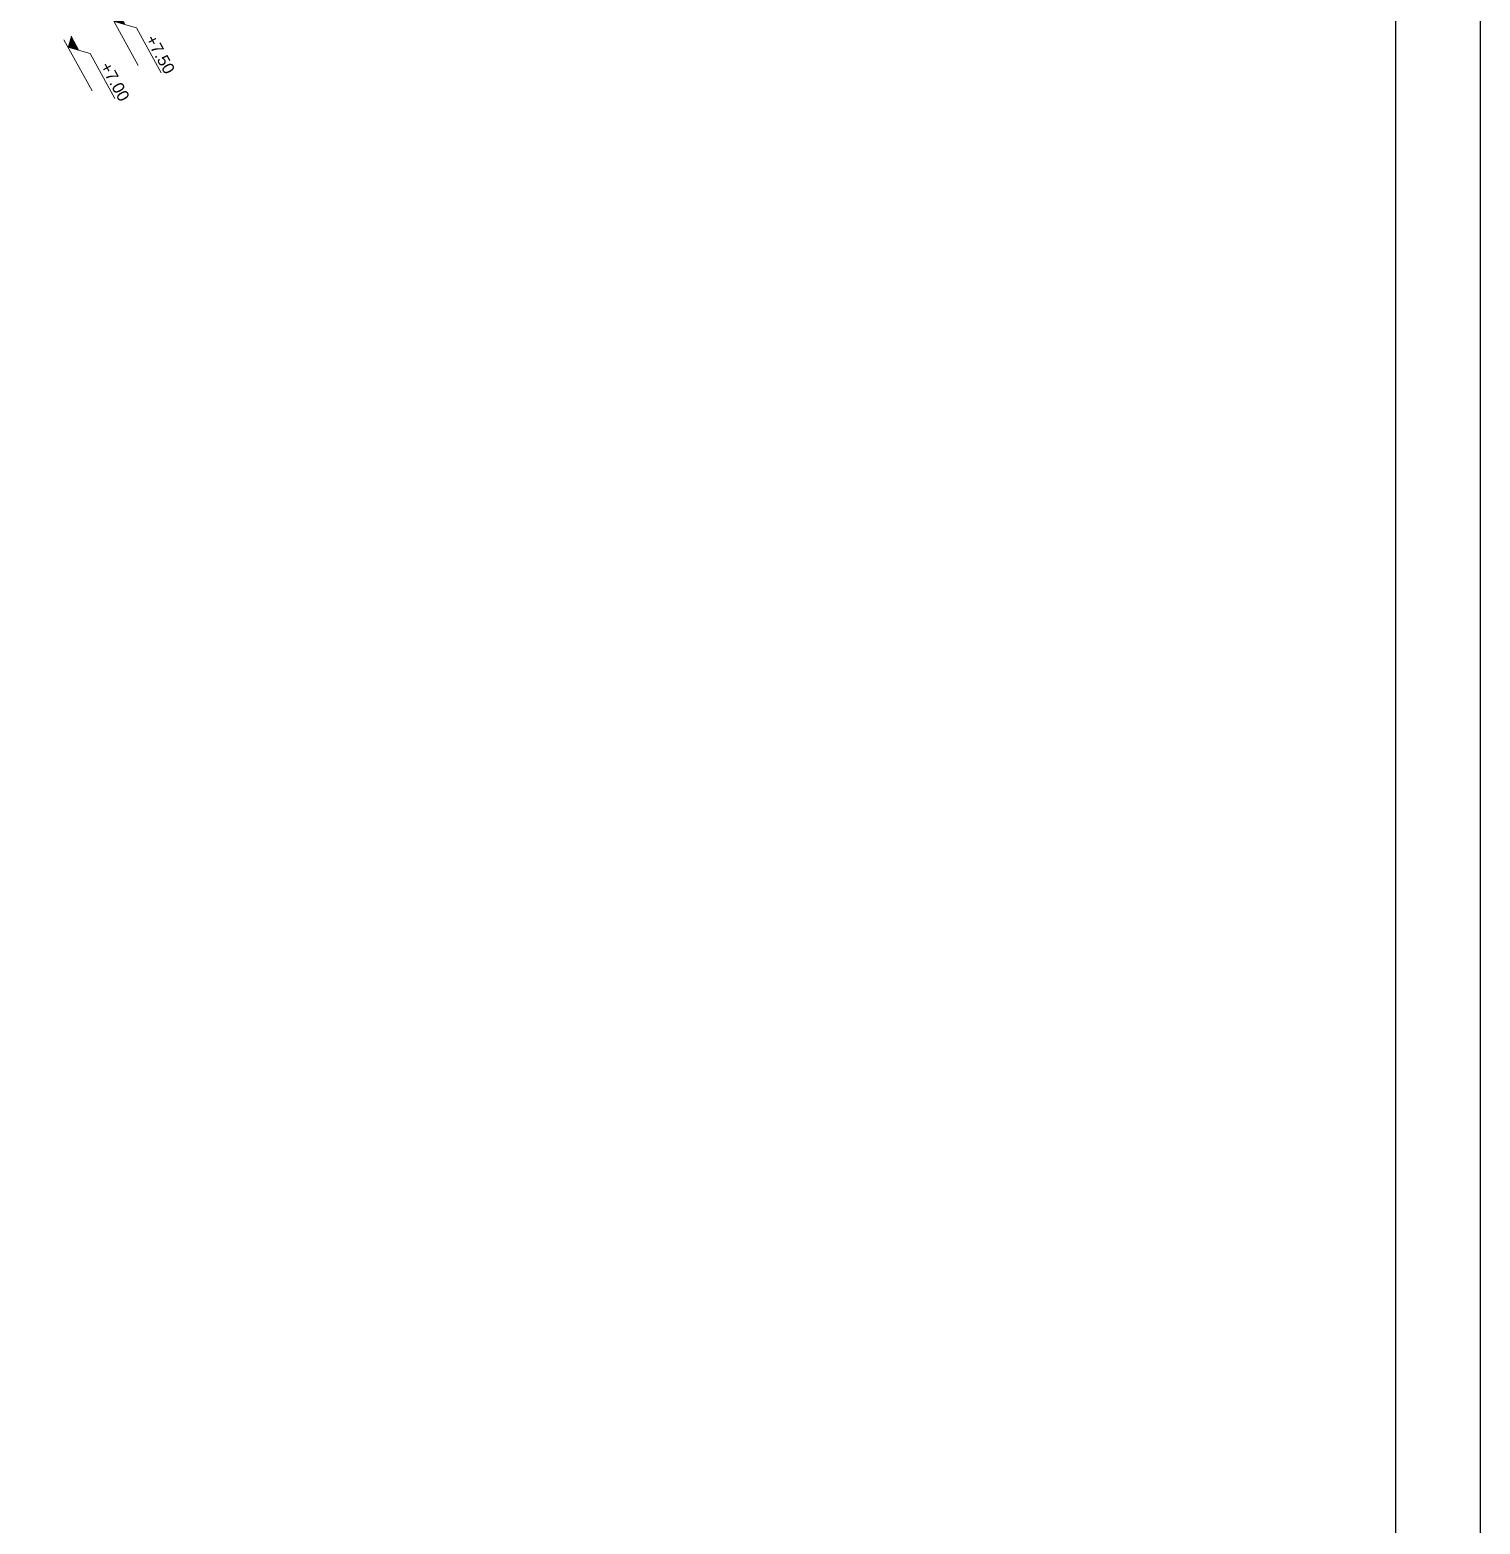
# Model space of a CAD drawing. Header units: millimetres. Extents: x 2232 to 85269, y -3593 to 5869.
# Drawn here: x 10777.7 to 11120.6, y 2915.1 to 3268.2 of the extents above; entities that cross this region are included whole.
import ezdxf

# ---------------------------------------------------------------- set-up
doc = ezdxf.new("R2010")
doc.units = ezdxf.units.MM
for name, color, linetype, lineweight in [('duvar', 232, 'Continuous', 30), ('Kiris', 7, 'Continuous', 30), ('sıva iç', 21, 'Continuous', 0), ('tefrıs', 34, 'Continuous', 15), ('yazı', 11, 'Continuous', 20), ('çerceve', 4, 'Continuous', 30), ('ÖLÇÜ İÇ', 7, 'Continuous', 9)]:
    doc.layers.add(name, color=color, linetype=linetype, lineweight=lineweight)
doc.styles.get("Standard").update_dxf_attribs({"font": 'arial.ttf'})

# ---------------------------------------------------------------- blocks, each defined once
blk = doc.blocks.new('TYUYT')
at = {"layer": 'tefrıs'}
for p, q in [((970114.4, -353906.3), (970114.4, -353921.3)), ((970120.9, -353908.3), (970114.4, -353908.3)), ((970120.9, -353906.3), (970120.9, -353924)), ((970086, -353963.5), (970114.4, -353921.3)), ((970114.4, -353921.3), (970120.9, -353921.3)), ((970114.4, -353921.3), (970119, -353925.9)), ((970114.4, -353921.3), (970120.9, -353924)), ((970090.7, -353968), (970119, -353925.9)), ((970090.6, -353968.1, 0), (970086, -353963.5, 0)), ((970084.2, -353965.3, 0), (970090.6, -353968.1, 0)), ((970090.6, -353968.1, 0), (970084.2, -353968.1, 0)), ((970084.3, -353965.2), (970084.3, -355214.3, 0)), ((970090.7, -353968), (970090.7, -355211.6, 0)), ((970090.7, -355203.7, 0), (970084.3, -355203.7, 0)), ((970090.7, -355205.7, 0), (970084.3, -355205.7, 0)), ((970090.7, -355211.6, 0), (970084.3, -355211.6, 0)), ((970090.7, -355211.6, 0), (970084.3, -355214.3, 0)), ((970090.8, -355220.6, 0), (970084.3, -355214.3, 0)), ((970090.7, -355211.6, 0), (970086.2, -355216.2, 0)), ((970094.5, -355215.3, 0), (970090, -355219.8, 0)), ((970095.3, -355216.1, 0), (970090.7, -355211.6, 0)), ((970095.3, -355216.1, 0), (970090.8, -355220.6, 0))]:
    blk.add_line(p, q, dxfattribs=at)
blk.add_lwpolyline([(970119, -353925.9), (970120.9, -353924)], dxfattribs=at)
at = {"layer": 'tefrıs', "elevation": 0}
blk.add_lwpolyline([(970084.2, -353965.3), (970086, -353963.5)], dxfattribs=at)
blk = doc.blocks.new('dsafsdfd')
at = {"layer": 'yazı'}
blk.add_hatch(color=256, dxfattribs=at).paths.add_polyline_path([(0, 4.89), (-9.78, 4.89), (-4.89, 0)])
for p, q in [((-45.23, 9.78), (-14.67, 9.78)), ((-14.67, 9.78), (-4.89, 0)), ((-34.77, 0), (0, 0)), ((-9.78, 4.89), (0, 4.89))]:
    blk.add_line(p, q, dxfattribs=at)
blk = doc.blocks.new('TTRYRTY')
at = {"layer": 'duvar', "xscale": -1.584000000031665, "yscale": 1.584000000031665, "zscale": 1.584000000031665}
for p in [(1241713.9, -409689.5), (1241713.9, -409739.5)]:
    blk.add_blockref('dsafsdfd', p, dxfattribs=at)
at = {"layer": 'Kiris'}
blk.add_blockref('TYUYT', (271500.6, -55183.2), dxfattribs=at)
at = {"layer": 'yazı'}
for s, p in [('+7.50', (1241750.2, -409671.8)), ('+7.00', (1241752.1, -409721.8))]:
    blk.add_text(s, height=11.14, dxfattribs=at).set_placement(p)
blk = doc.blocks.new('GGGGG')
at = {"layer": 'sıva iç', "rotation": 298.9508757840127}
blk.add_blockref('TTRYRTY', (914553.9, 843877.3), dxfattribs=at)

msp = doc.modelspace()

# ---------------------------------------------------------------- linework, layer by layer
at = {"layer": 'çerceve'}
for points in [[(11120.55, 1368.75), (7226.46, 1368.75), (7226.46, 5868.75), (11120.55, 5868.75)], [(11100.55, 1389.19), (7246.46, 1388.75), (7246.46, 5851.25), (11100.55, 5851.25)]]:
    msp.add_lwpolyline(points, close=True, dxfattribs=at)

# ---------------------------------------------------------------- block references
at = {"layer": 'ÖLÇÜ İÇ', "xscale": 0.25, "yscale": 0.25, "zscale": 0.25}
msp.add_blockref('GGGGG', (-278484.47, 113516.85), dxfattribs=at)

doc.saveas('drawing.dxf')
